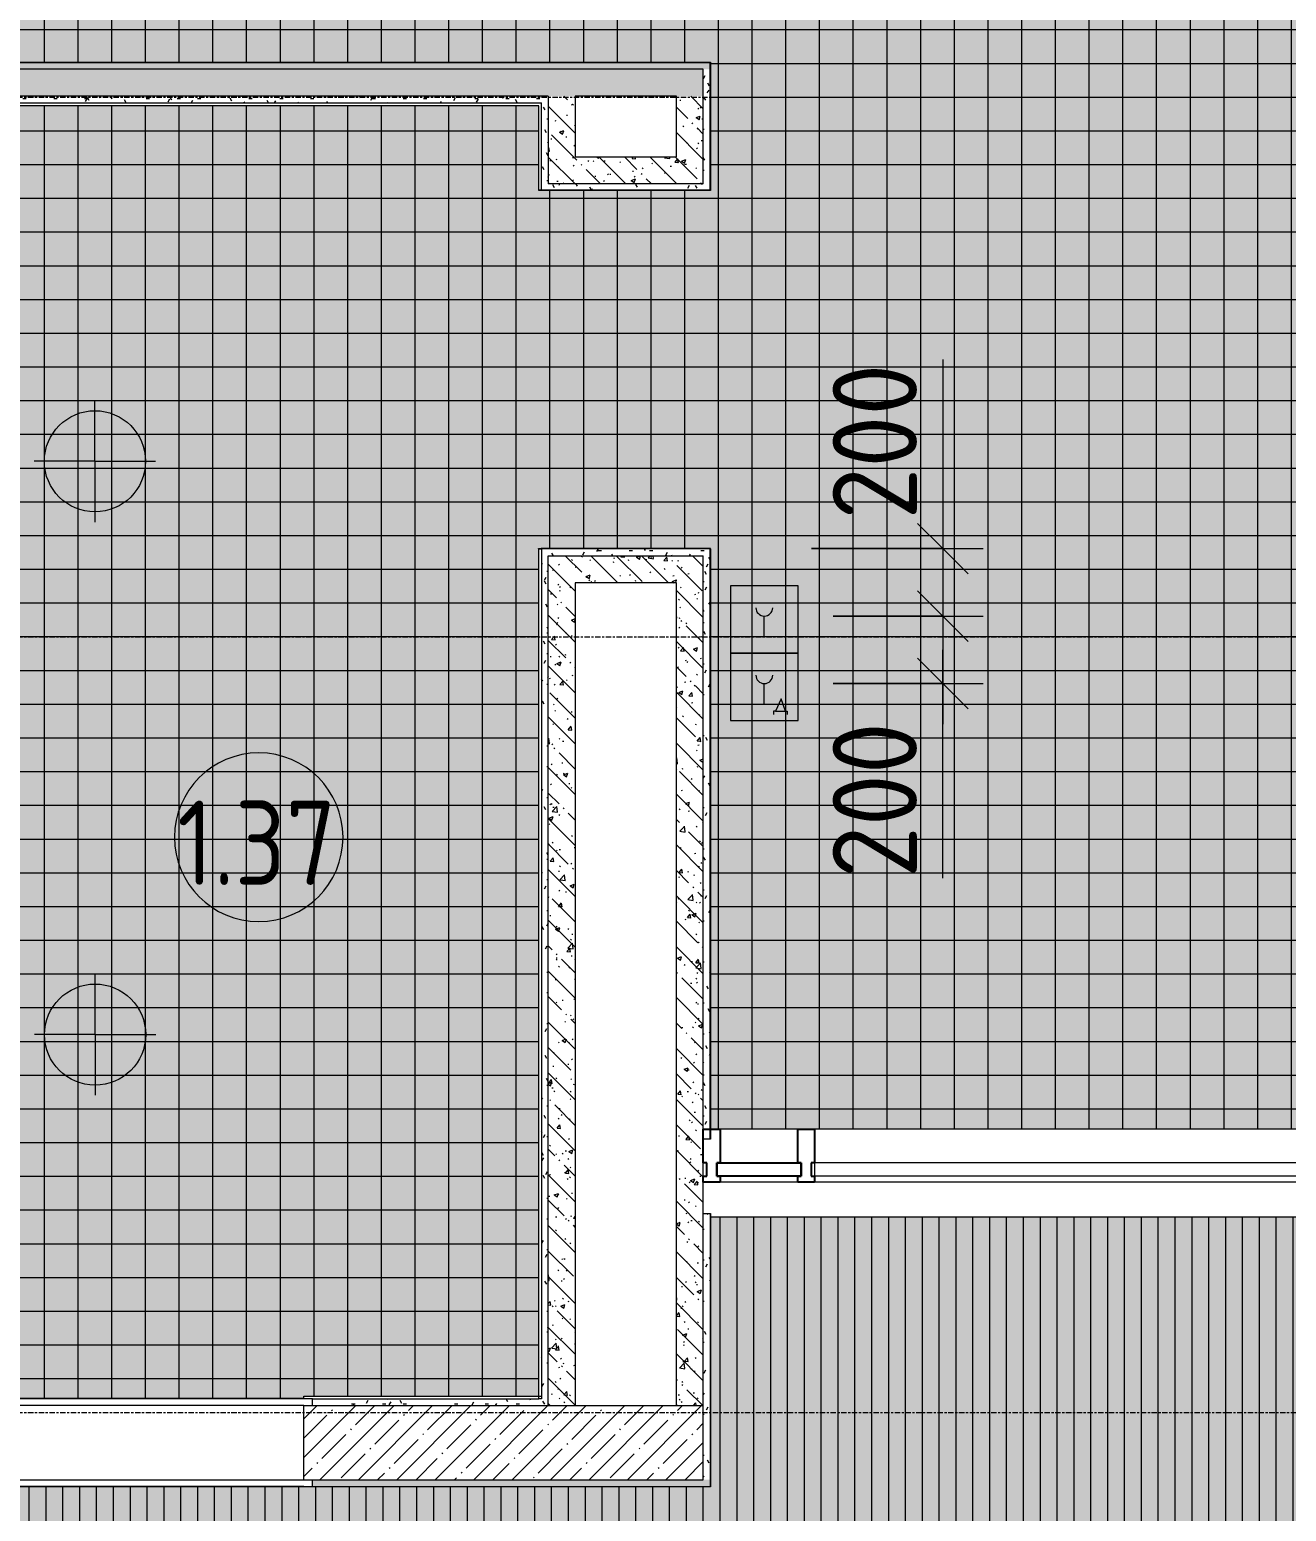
# Model space of a CAD drawing. Header units: millimetres. Extents: x 35928 to 232966, y -8553 to 29000.
# Drawn here: x 43911 to 47640, y 10806 to 15200 of the extents above; entities that cross this region are included whole.
import ezdxf

# ---------------------------------------------------------------- set-up
doc = ezdxf.new("R2010")
doc.units = ezdxf.units.MM
doc.linetypes.add('Осевая', pattern=[31.75, 6.35, -4.7625, 15.875, -4.7625])
for name, color, linetype, lineweight in [('A-ANNO-DIMS', 7, 'Continuous', 9), ('A-ANNO-DIMS-100', 7, 'Continuous', 9), ('A-ANNO-NOTE', 7, 'Continuous', 9), ('A-AREA-IDEN', 7, 'Continuous', 9), ('A-CLNG-PATT', 7, 'Continuous', 9), ('A-GLAZ-CURT', 7, 'Continuous', 9), ('A-GLAZ-CURT-1', 7, 'Continuous', 25), ('A-GLAZ-CWMG', 7, 'Continuous', 9), ('A-GLAZ-CWMG-1', 7, 'Continuous', 25), ('A-WALL', 7, 'Continuous', 9), ('I-WALL', 7, 'Continuous', 9), ('Q-SPCQ', 7, 'Continuous', 9), ('Оси', 7, 'Continuous', 9), ('Оси-2', 7, 'Осевая', 9)]:
    doc.layers.add(name, color=color, linetype=linetype, lineweight=lineweight)
for name, color, linetype, lineweight, true_color in [('A-CLNG-1', 7, 'Continuous', 9, 0xeaeaea), ('A-WALL-1', 7, 'Continuous', 9, 0x3c3c3c), ('A-WALL-FNSH-1', 7, 'Continuous', 9, 0x3c3c3c), ('I-WALL-1', 7, 'Continuous', 9, 0x535353), ('Q-SPCQ-4', 1, 'Continuous', 9, 0xff0000)]:
    doc.layers.add(name, color=color, linetype=linetype, lineweight=lineweight, true_color=true_color)
doc.layers.add('A-CLNG-PATT-1', color=7, linetype='Continuous', lineweight=9, transparency=1)
doc.styles.add('GOST Common', font='GOST_Common.ttf', dxfattribs={"width": 0.9, "height": 250})
doc.styles.add('ISOCPEUR', font='isocpeur.ttf', dxfattribs={"width": 0.9, "height": 250})
doc.dimstyles.new('ISO-2_5_0_9К_БОЛЬШОЙ_1', dxfattribs={"dimscale": 304.8, "dimtxt": 248.995294, "dimasz": 0.492126, "dimexe": 0.393701, "dimexo": 0.984252, "dimgap": 0, "dimtad": 1, "dimdec": 0, "dimrnd": 10, "dimzin": 0, "dimdsep": 46, "dimtxsty": 'ISOCPEUR', "dimblk1": 'OBLIQUE', "dimblk2": 'OBLIQUE', "dimsah": 1, "dimcen": 0.09, "dimdle": 0.393701, "dimazin": 0, "dimtfac": 1, "dimtdec": 4, "dimtix": 1, "dimtmove": 1, "dimatfit": 3, "dimfxl": 1, "dimtvp": 1, "dimtolj": 1, "dimtzin": 0, "dimarcsym": 2})
pattern_1 = [(135, (0, 0), (-75.43415, -75.43415), [106.68, -17.78, 3.556, -17.78]), (135, (0, 75.39), (-75.43415, -75.43415), []), (50, (0, 0), (127.52922, -11.15758), [13.335, -146.685]), (355, (0, 0), (-24.66966, 133.74002), [10.668, -117.348]), (100.451, (10.63, -0.93), (102.85973, 122.58178), [11.333, -124.663]), (46.184, (0, 35.56), (189.75516, -29.43036), [20.002, -220.027]), (96.636, (15.81, 33.1), (166.1822, 173.1996), [17, -186.995]), (351.184, (0, 35.56), (166.1839, 173.1976), [16.002, -176.022]), (21, (17.78, 26.67), (106.13027, -71.58603), [13.335, -146.685]), (326, (17.78, 26.67), (43.26188, 128.93175), [10.668, -117.348]), (71.451, (26.62, 20.7), (149.39198, 57.34505), [11.333, -124.663]), (37.5, (0, 0), (2.16223, 59.188357), [3.353, -112.573, 3.353, -115.773, -117.792]), (37.5, (0, 0), (2.16223, 59.188357), [-235.052, 3.353, -114.44]), (7.5, (0, 0), (46.77386, 70.12615), [3.353, -64.567, 3.353, -109.906, -44.894]), (7.5, (0, 0), (46.77386, 70.12615), [-181.178, 3.353, -41.542]), (327.5, (-39.65, 0), (94.91367, -4.010093), [3.353, -41.097, 3.353, -135.331, -184.023]), (327.5, (-39.65, 0), (94.91367, -4.010093), [-183.134, 3.353, -180.67]), (317.5, (-57.43, 0), (103.69057, 17.79882), [3.353, -54.432, 3.353, -88.748, -130.683]), (317.5, (-57.43, 0), (103.69057, 17.79882), [-149.885, 3.353, -127.33])]
pattern_2 = [(0, (0, 0), (121.92, 30.48), [10.058, -81.382, 10.058, -81.382, -487.68]), (0, (0, 0), (121.92, 30.48), [-182.88, 10.058, -172.822, 10.058, -81.382, -213.36]), (0, (0, 0), (121.92, 30.48), [-457.2, 10.058, -50.902, 10.058, -142.342]), (120, (45.72, 15.24), (-87.356454, 90.345817), [10.058, -81.382, 10.058, -81.382, -487.68]), (120, (45.72, 15.24), (-87.356454, 90.345817), [-182.88, 10.058, -172.822, 10.058, -81.382, -213.36]), (120, (45.72, 15.24), (-87.356454, 90.345817), [-457.2, 10.058, -50.902, 10.058, -142.342]), (240, (60.96, 76.2), (-34.563546, -120.825817), [10.058, -81.382, 10.058, -81.382, -487.68]), (240, (60.96, 76.2), (-34.563546, -120.825817), [-182.88, 10.058, -172.822, 10.058, -81.382, -213.36]), (240, (60.96, 76.2), (-34.563546, -120.825817), [-457.2, 10.058, -50.902, 10.058, -142.342])]

# ---------------------------------------------------------------- blocks, each defined once
blk = doc.blocks.new('Дистанционный пожарный извещатель - Монтируемые на перекрытии-30363526-Сводный план потолков 1 этажа в осях 12-23')
at = {"layer": 'Q-SPCQ'}
for p, q in [((0, 200), (-200, 200)), ((-200, 200), (-200, 0)), ((0, 0), (0, 200)), ((-100, 50), (-100, 110)), ((-49.9, 64.5), (-66.8, 28.2)), ((-36.8, 28.2), (-49.9, 64.5)), ((-200, 0), (0, 0)), ((-72.6, 28.2), (-72.6, 18.2)), ((-66.8, 28.2), (-72.6, 28.2)), ((-66.8, 28.2), (-36.8, 28.2)), ((-36.8, 28.2), (-31.8, 28.2)), ((-31.8, 28.2), (-31.8, 18.2))]:
    blk.add_line(p, q, dxfattribs=at)
blk.add_arc((-100, 135), 25, 180, 360, dxfattribs=at)
blk = doc.blocks.new('Извещатель пожарный ручной - Монтируемые на перекрытии-30363528-Сводный план потолков 1 этажа в осях 12-23')
at = {"layer": 'Q-SPCQ'}
for p, q in [((0, 200), (-200, 200)), ((-200, 200), (-200, 0)), ((0, 0), (0, 200)), ((-100, 50), (-100, 110)), ((-200, 0), (0, 0))]:
    blk.add_line(p, q, dxfattribs=at)
blk.add_arc((-100, 135), 25, 180, 360, dxfattribs=at)
blk = doc.blocks.new('Прямоугольный импост - Импост структурный с накладкой - 160мм Темный-32467808-Сводный план потолков 1 этажа в осях 12-23')
at = {"layer": 'A-GLAZ-CWMG-1'}
for p, q in [((0, 140), (-50, 140)), ((-50, 140), (-50, 40)), ((0, 40), (0, 140)), ((-50, 40), (-40, 40)), ((-40, 0), (-50, 0)), ((-50, 0), (-50, -17)), ((-40, 40), (-40, 0)), ((-10, 0), (-10, 40)), ((-10, 40), (0, 40)), ((0, 0), (-10, 0)), ((0, -17), (0, 0)), ((-50, -17), (0, -17))]:
    blk.add_line(p, q, dxfattribs=at)
blk = doc.blocks.new('Системная панель - Стекло - 40мм-32785804-Сводный план потолков 1 этажа в осях 12-23')
at = {"layer": 'A-GLAZ-CURT'}
h = blk.add_hatch(dxfattribs=at)
h.set_pattern_fill('FP_76', color=256, style=0, pattern_type=2)
h.set_pattern_definition([(225, (46175, 11700), (282.8427, -282.8427), [200, -600]), (225, (46375, 11800), (282.8427, -282.8427), [600, -200]), (225, (45975, 11900), (282.8427, -282.8427), [200, -600])])
h.paths.add_polyline_path([(-125, 0), (-125, -40), (125, -40), (125, 0)])
at = {"layer": 'A-GLAZ-CURT-1'}
for p, q in [((-125, -40), (-125, 0)), ((-125, 0), (125, 0)), ((125, 0), (125, -40)), ((125, -40), (-125, -40))]:
    blk.add_line(p, q, dxfattribs=at)
blk = doc.blocks.new('Прямоугольный импост - Импост структурный с накладкой - 160мм Темный-32786260-Сводный план потолков 1 этажа в осях 12-23')
at = {"layer": 'A-GLAZ-CWMG'}
for p, q in [((47689, 11940), (46240, 11940)), ((46240, 11840), (46240, 11800)), ((47689, 11840), (46240, 11840)), ((47689, 11800), (47689, 11840)), ((47689, 11800), (46240, 11800)), ((47689, 11783), (46240, 11783))]:
    blk.add_line(p, q, dxfattribs=at)
blk = doc.blocks.new('Прямоугольный импост - Импост структурный с накладкой - 160мм Темный-32785803-Сводный план потолков 1 этажа в осях 12-23')
at = {"layer": 'A-GLAZ-CWMG'}
for p, q in [((46190, 11940), (45960, 11940)), ((46190, 11783), (45960, 11783))]:
    blk.add_line(p, q, dxfattribs=at)
blk = doc.blocks.new('Прямоугольный импост - Импост структурный с накладкой - 160мм Темный-30755836-Сводный план потолков 1 этажа в осях 12-23')
at = {"layer": 'A-GLAZ-CWMG-1'}
for p, q in [((25, 140), (-25, 140)), ((-25, 140), (-25, 40)), ((25, 40), (25, 140)), ((-25, 40), (-15, 40)), ((-15, 0), (-25, 0)), ((-25, 0), (-25, -17)), ((-15, 40), (-15, 0)), ((15, 0), (15, 40)), ((15, 40), (25, 40)), ((25, 0), (15, 0)), ((25, -17), (25, 0)), ((-25, -17), (25, -17))]:
    blk.add_line(p, q, dxfattribs=at)
blk = doc.blocks.new('Марка_Помещения - Номер-25198446-Сводный план потолков 1 этажа в осях 12-23')
at = {"layer": 'A-AREA-IDEN'}
for start, end in [(360, 180), (180, 360)]:
    blk.add_arc((0, 0), 2.5, start, end, dxfattribs=at)
blk = doc.blocks.new('DIMBLOCK60-Сводный план потолков 1 этажа в осях 12-23')
at = {"layer": 'A-ANNO-DIMS-100'}
for p, q in [((46620.4, 14221.6), (46620.4, 13647.5)), ((46620.4, 13781), (46620.4, 13461)), ((46231, 13661), (46740.4, 13661)), ((46620.4, 13661), (46231, 13661)), ((46620.4, 13647.5), (46620.4, 13561)), ((46295, 13461), (46740.4, 13461)), ((46620.4, 13461), (46295, 13461))]:
    blk.add_line(p, q, dxfattribs=at)
at = {"layer": 'A-ANNO-DIMS-100', "lineweight": 20}
for p, q in [((46620.4, 13661), (46545.4, 13736)), ((46620.4, 13661), (46695.4, 13586)), ((46620.4, 13461), (46545.4, 13536)), ((46620.4, 13461), (46695.4, 13386))]:
    blk.add_line(p, q, dxfattribs=at)
at = {"layer": 'A-ANNO-DIMS-100', "color": 0, "insert": (46293.7, 13747.5), "char_height": 250, "width": 568.858, "attachment_point": 1, "rotation": 90, "line_spacing_factor": 1.149209, "style": 'ISOCPEUR'}
blk.add_mtext('200', dxfattribs=at)
blk = doc.blocks.new('_Oblique')
at = {"color": 0, "linetype": 'ByBlock', "lineweight": -2}
blk.add_line((-0.5, -0.5), (0.5, 0.5), dxfattribs=at)
blk = doc.blocks.new('DIMBLOCK61-Сводный план потолков 1 этажа в осях 12-23')
at = {"layer": 'A-ANNO-DIMS-100', "lineweight": 20}
for p, q in [((46620.4, 13461), (46545.4, 13536)), ((46620.4, 13461), (46695.4, 13386)), ((46620.4, 13261), (46545.4, 13336)), ((46620.4, 13261), (46695.4, 13186))]:
    blk.add_line(p, q, dxfattribs=at)
at = {"layer": 'A-ANNO-DIMS-100'}
for p, q in [((46295, 13461), (46740.4, 13461)), ((46620.4, 13461), (46295, 13461)), ((46620.4, 13461), (46620.4, 13141)), ((46620.4, 13258.5), (46620.4, 13361)), ((46295, 13261), (46740.4, 13261)), ((46620.4, 13261), (46295, 13261)), ((46620.4, 12684.4), (46620.4, 13258.5))]:
    blk.add_line(p, q, dxfattribs=at)
at = {"layer": 'A-ANNO-DIMS-100', "color": 0, "insert": (46293.7, 12684.4), "char_height": 250, "width": 568.858, "attachment_point": 1, "rotation": 90, "line_spacing_factor": 1.149209, "style": 'ISOCPEUR'}
blk.add_mtext('200', dxfattribs=at)

msp = doc.modelspace()

# ---------------------------------------------------------------- hatches: boundary and pattern name
at = {"layer": 'A-CLNG-PATT'}
h = msp.add_hatch(dxfattribs=at)
h.set_pattern_fill('FP_69', color=256, style=0, pattern_type=2)
h.set_pattern_definition([(90, (50155, 19000), (100, -6e-15), []), (0, (50155, 19000), (0, -100), [])])
h.paths.add_polyline_path([(43625, 11141), (44725, 11141), (44725, 11148), (45422, 11148), (45422, 13660), (45931, 13661), (45931, 11940), (48139, 11940), (48139, 12321), (48781, 12321), (48781, 11940), (51709, 11940), (51709, 12321), (54152, 12321), (54152, 12329), (54768, 12329), (54768, 12321), (56547.3, 12321), (56547.3, 14550.8), (56532.1, 14510.8), (56504.7, 14471.2), (56468.6, 14439.2), (56425.9, 14416.8), (56379.1, 14405.3), (56330.9, 14405.3), (56284.1, 14416.8), (56241.4, 14439.2), (56205.3, 14471.2), (56177.9, 14510.8), (56160.8, 14555.9), (56155, 14603.8), (56160.8, 14651.7), (56177.9, 14696.7), (56205.3, 14736.4), (56241.4, 14768.4), (56284.1, 14790.8), (56330.9, 14802.3), (56379.1, 14802.3), (56425.9, 14790.8), (56468.6, 14768.4), (56504.7, 14736.4), (56532.1, 14696.7), (56547.3, 14656.7), (56547.3, 15831.8), (57322, 15831.8), (57322, 18828), (57902, 18828), (57902, 19320), (57909, 19320), (57909, 20420), (57902, 20420), (57902, 20492), (51372, 20492.1), (51372, 23970), (51379, 23970), (51379, 24970), (51372, 24970), (51372, 25550), (51379, 25550), (51379, 26478), (50839, 26478), (50839, 26859), (48781, 26859), (48781, 26479), (47639, 26479), (47639, 26879), (42781, 26879), (42781, 26479), (42616, 26479), (42616, 26464), (42566, 26464), (42566, 26479), (42401, 26479), (42401, 23321), (42781, 23321), (42781, 16679), (42401, 16679), (42401, 15103.5), (45931, 15103.5), (45931, 14722.6), (45422, 14723.6), (45422, 14974.5), (42788, 14974.5), (42788.4, 11148), (43625, 11148)])
h.paths.add_polyline_path([(52462.1, 13964), (52462.1, 14049), (52547.1, 14049), (52547.1, 13964)])
h.paths.add_polyline_path([(52547.1, 14119), (52462.1, 14119), (52462.1, 14204), (52547.1, 14204)])
h.paths.add_polyline_path([(52462.1, 14274), (52462.1, 14359), (52547.1, 14359), (52547.1, 14274)])
h.paths.add_polyline_path([(52547.1, 14429), (52462.1, 14429), (52462.1, 14514), (52547.1, 14514)])
h.paths.add_polyline_path([(52462.1, 14584), (52462.1, 14669), (52547.1, 14669), (52547.1, 14584)])
h.paths.add_polyline_path([(52462.1, 14739), (52462.1, 14824), (52547.1, 14824), (52547.1, 14739)])
h.paths.add_polyline_path([(52547.1, 14894), (52462.1, 14894), (52462.1, 14979), (52547.1, 14979)])
h.paths.add_polyline_path([(52462.1, 15049), (52462.1, 15134), (52547.1, 15134), (52547.1, 15049)])
h.paths.add_polyline_path([(52547.1, 15204), (52462.1, 15204), (52462.1, 15289), (52547.1, 15289)])
h.paths.add_polyline_path([(52547.1, 15359), (52462.1, 15359), (52462.1, 15444), (52547.1, 15444), (52547.1, 15403.7)])
h.paths.add_polyline_path([(52462.1, 15514), (52462.1, 15599), (52547.1, 15599), (52547.1, 15514)])
h.paths.add_polyline_path([(52547.1, 15669), (52462.1, 15669), (52462.1, 15754), (52547.1, 15754)])
h.paths.add_polyline_path([(52547.1, 15824), (52462.1, 15824), (52462.1, 15909), (52547.1, 15909)])
h.paths.add_polyline_path([(52547.1, 15979), (52462.1, 15979), (52462.1, 16064), (52547.1, 16064)])
h.paths.add_polyline_path([(52547.1, 16134), (52462.1, 16134), (52462.1, 16219), (52547.1, 16219)])
h.paths.add_polyline_path([(52547.1, 16289), (52462.1, 16289), (52462.1, 16374), (52547.1, 16374)])
h.paths.add_polyline_path([(52547.1, 16444), (52462.1, 16444), (52462.1, 16529), (52547.1, 16529)])
h.paths.add_polyline_path([(48454, 16565.5), (48424.9, 16565.6), (48348.4, 16578.3), (48278.1, 16602.3), (48212.4, 16637.6), (48150.7, 16686), (48101.2, 16739.8), (48060.6, 16801.7), (48029.4, 16874), (48011.2, 16947.6), (48005, 17020), (48012.5, 17100.1), (48030.7, 17170), (48060.4, 17237.3), (48104.2, 17302.9), (48151.5, 17354.5), (48210.7, 17400.6), (48276.7, 17436.4), (48354.5, 17462.1), (48424.2, 17473.4), (48501.8, 17472.7), (48577.5, 17459), (48643.1, 17436.4), (48711.6, 17398.7), (48770.9, 17351.6), (48818.3, 17300.5), (48859.5, 17237.7), (48889.9, 17169.1), (48908.5, 17096.4), (48915, 17021.6), (48908.3, 16943.7), (48888.6, 16868.6), (48857.3, 16799.3), (48817.3, 16738.7), (48768.4, 16685.3), (48710.6, 16639.8), (48644.8, 16603.6), (48573.9, 16578.8), (48499.9, 16566), (48451.8, 16565.6)])
h.paths.add_polyline_path([(48460, 16565), (48459.5, 16565.5), (48468.1, 16565.6)])
h.paths.add_polyline_path([(48326.3, 16585.7), (48319.8, 16587.2), (48322.5, 16586.9)])
h.paths.add_polyline_path([(52547.1, 16599), (52462.1, 16599), (52462.1, 16684), (52547.1, 16684)])
h.paths.add_polyline_path([(48259.1, 16612.4), (48254.1, 16614.4), (48247, 16618.8)])
h.paths.add_polyline_path([(48479, 16640.5), (48546.4, 16650), (48611, 16671.3), (48670.8, 16703.8), (48723.8, 16746.5), (48768.4, 16798), (48803, 16856.5), (48826.7, 16920.3), (48838.6, 16987.3), (48837.9, 17057.9), (48826, 17122.3), (48801.9, 17185.9), (48766.8, 17244.2), (48721.9, 17295.4), (48668.6, 17337.6), (48608.6, 17369.8), (48543.8, 17390.6), (48476.4, 17399.6), (48408.4, 17396.5), (48342.1, 17381.2), (48275.7, 17351.9), (48222.8, 17316.9), (48173.6, 17269.8), (48131, 17209.2), (48104.2, 17153.4), (48086.1, 17087.8), (48079.7, 17020), (48006.6, 17020), (48006.6, 17016.8), (48080, 17017.3), (48088, 16944.4), (48105.1, 16884.1), (48135.1, 16823), (48177.9, 16765.8), (48224.9, 16721.5), (48281.9, 16684.3), (48344.6, 16657.9), (48411.1, 16643.2), (48444.1, 16641.9)])
h.paths.add_polyline_path([(54738, 16742), (54182, 16742), (54182, 17298), (54738, 17298), (54738, 16750)])
h.paths.add_polyline_path([(52547.1, 16754), (52462.1, 16754), (52462.1, 16839), (52547.1, 16839)])
h.paths.add_polyline_path([(48224.9, 16770), (48210, 16770), (48210, 17270), (48710, 17270), (48710, 16770), (48494.1, 16770)])
h.paths.add_polyline_path([(52462.1, 16909), (52462.1, 16994), (52547.1, 16994), (52547.1, 16909)])
h.paths.add_polyline_path([(52547.1, 17064), (52462.1, 17064), (52462.1, 17149), (52547.1, 17149)])
h.paths.add_polyline_path([(52462.1, 17219), (52462.1, 17304), (52547.1, 17304), (52547.1, 17219)])
h.paths.add_polyline_path([(52462.1, 17374), (52462.1, 17459), (52547.1, 17459), (52547.1, 17374)])
h.paths.add_polyline_path([(52462.1, 17529), (52462.1, 17614), (52547.1, 17614), (52547.1, 17529)])
h.paths.add_polyline_path([(52547.1, 17684), (52462.1, 17684), (52462.1, 17769), (52547.1, 17769)])
h.paths.add_polyline_path([(52462.1, 17839), (52462.1, 17924), (52547.1, 17924), (52547.1, 17839)])
h.paths.add_polyline_path([(57066.9, 17901.5), (57020.1, 17913), (56977.4, 17935.4), (56941.3, 17967.4), (56913.9, 18007.1), (56896.8, 18052.1), (56891, 18100), (56896.8, 18147.9), (56913.9, 18192.9), (56941.3, 18232.6), (56977.4, 18264.6), (57020.1, 18287), (57066.9, 18298.5), (57115.1, 18298.5), (57161.9, 18287), (57204.6, 18264.6), (57240.7, 18232.6), (57268.1, 18192.9), (57285.2, 18147.9), (57291, 18100), (57285.2, 18052.1), (57268.1, 18007.1), (57240.7, 17967.4), (57204.6, 17935.4), (57161.9, 17913), (57115.1, 17901.5), (57082.4, 17901.5)])
h.paths.add_polyline_path([(52547.1, 17994), (52462.1, 17994), (52462.1, 18079), (52547.1, 18079)])
h.paths.add_polyline_path([(52547.1, 18149), (52462.1, 18149), (52462.1, 18234), (52547.1, 18234)])
h.paths.add_polyline_path([(52462.1, 18304), (52462.1, 18389), (52547.1, 18389), (52547.1, 18304)])
h.paths.add_polyline_path([(52462.1, 18459), (52462.1, 18544), (52547.1, 18544), (52547.1, 18459)])
h.paths.add_polyline_path([(52462.1, 18614), (52462.1, 18699), (52547.1, 18699), (52547.1, 18614)])
h.paths.add_polyline_path([(48427.7, 22545.1), (48348.1, 22558.4), (48279.4, 22581.6), (48209.8, 22619.5), (48153.5, 22663.1), (48102.7, 22717.5), (48059.7, 22783.7), (48030.4, 22849.9), (48011.7, 22923.2), (48005.4, 23005.3), (48012.5, 23080.1), (48030.7, 23150), (48060.4, 23217.3), (48100.8, 23279.2), (48151, 23334), (48210, 23380.2), (48278.8, 23417.1), (48348.6, 23441), (48422.9, 23453.3), (48495.3, 23453.6), (48572.5, 23440.6), (48641.1, 23417.3), (48710.1, 23379.7), (48769.4, 23333), (48816.9, 23282.2), (48858.4, 23219.8), (48889.1, 23151.4), (48908.1, 23078.9), (48914.6, 22999.8), (48909.5, 22929.6), (48889.3, 22850.9), (48861.7, 22786.5), (48822.3, 22724.3), (48770, 22666.6), (48713.6, 22621.5), (48648.2, 22584.9), (48576.2, 22559.2), (48502.1, 22546.1), (48427.8, 22545.1)])
h.paths.add_polyline_path([(48427.8, 22546.1), (48422.4, 22547.1), (48427.7, 22546.2)])
h.paths.add_polyline_path([(48007, 22991.4), (48046.1, 22992.8), (48045.4, 23000), (48006.5, 22999.8), (48007, 22991.6)])
h.paths.add_polyline_path([(51086.9, 23477.5), (51040.1, 23489), (50997.4, 23511.4), (50961.3, 23543.4), (50933.9, 23583.1), (50916.8, 23628.1), (50911, 23676), (50916.8, 23723.9), (50933.9, 23768.9), (50961.3, 23808.6), (50997.4, 23840.6), (51040.1, 23863), (51086.9, 23874.5), (51135.1, 23874.5), (51181.9, 23863), (51224.6, 23840.6), (51260.7, 23808.6), (51288.1, 23768.9), (51305.2, 23723.9), (51311, 23676), (51305.2, 23628.1), (51288.1, 23583.1), (51260.7, 23543.4), (51224.6, 23511.4), (51181.9, 23489), (51135.1, 23477.5)])
h = msp.add_hatch(dxfattribs=at)
h.set_pattern_fill('FP_68', color=256, style=0, pattern_type=2)
h.set_pattern_definition([(90, (54560, 11273.553), (50, -3e-15), [])])
h.paths.add_polyline_path([(75365.9, 7921), (75459, 7921), (75459, 10879), (61939, 10879), (61939, 11349), (61381, 11349), (61381, 10879), (51689, 10879), (51689, 11679), (45931, 11679), (45931, 10879), (42401, 10879), (42401, 10209), (38761, 10209), (38761, 7921), (68010, 7921), (68010, 7941), (68110, 7941), (68110, 7921), (68760, 7921), (68760, 7941), (68860, 7941), (68860, 7921), (74639.6, 7921)])
h.paths.add_polyline_path([(57610, 9400), (57615.8, 9447.9), (57632.9, 9492.9), (57660.3, 9532.6), (57696.4, 9564.6), (57739.1, 9587), (57785.9, 9598.5), (57834.1, 9598.5), (57880.9, 9587), (57923.6, 9564.6), (57959.7, 9532.6), (57987.1, 9492.9), (58004.2, 9447.9), (58010, 9400), (58004.2, 9352.1), (57987.1, 9307.1), (57959.7, 9267.4), (57923.6, 9235.4), (57880.9, 9213), (57834.1, 9201.5), (57785.9, 9201.5), (57739.1, 9213), (57696.4, 9235.4), (57660.3, 9267.4), (57632.9, 9307.1), (57615.8, 9352.1), (57613.6, 9370.1)])
h.paths.add_polyline_path([(57434.1, 9201.5), (57385.9, 9201.5), (57339.1, 9213), (57296.4, 9235.4), (57260.3, 9267.4), (57232.9, 9307.1), (57215.8, 9352.1), (57210, 9400), (57215.8, 9447.9), (57232.9, 9492.9), (57260.3, 9532.6), (57296.4, 9564.6), (57339.1, 9587), (57385.9, 9598.5), (57434.1, 9598.5), (57480.9, 9587), (57523.6, 9564.6), (57559.7, 9532.6), (57587.1, 9492.9), (57604.2, 9447.9), (57610, 9400), (57604.2, 9352.1), (57587.1, 9307.1), (57559.7, 9267.4), (57523.6, 9235.4), (57480.9, 9213)])
at = {"layer": 'A-CLNG-PATT-1'}
h = msp.add_hatch(color=256, dxfattribs=at)
h.paths.add_polyline_path([(43625, 11141), (44725, 11141), (44725, 11148), (45422, 11148), (45422, 13660), (45931, 13661), (45931, 11940), (48139, 11940), (48139, 12321), (48781, 12321), (48781, 11940), (51709, 11940), (51709, 12321), (56547.3, 12321), (56547.3, 14550.8), (56532.1, 14510.8), (56504.7, 14471.2), (56468.6, 14439.2), (56425.9, 14416.8), (56379.1, 14405.3), (56330.9, 14405.3), (56284.1, 14416.8), (56241.4, 14439.2), (56205.3, 14471.2), (56177.9, 14510.8), (56160.8, 14555.9), (56155, 14603.8), (56160.8, 14651.7), (56177.9, 14696.7), (56205.3, 14736.4), (56241.4, 14768.4), (56284.1, 14790.8), (56330.9, 14802.3), (56379.1, 14802.3), (56425.9, 14790.8), (56468.6, 14768.4), (56504.7, 14736.4), (56532.1, 14696.7), (56547.3, 14656.7), (56547.3, 15831.8), (57322, 15831.8), (57322, 18828), (57902, 18828), (57902, 20492), (51372, 20492.1), (51372, 23970), (51379, 23970), (51379, 24970), (51372, 24970), (51372, 25550), (51379, 25550), (51379, 26478), (50840, 26479), (50840, 26859), (48781, 26859), (48781, 26479), (47639, 26479), (47639, 26879), (42781, 26879), (42781, 26479), (42616, 26479), (42616, 26464), (42566, 26464), (42566, 26479), (42401, 26479), (42401, 23321), (42781, 23321), (42781, 16679), (42401, 16679), (42401, 15103.5), (45931, 15103.5), (45931, 14722.6), (45422, 14723.6), (45422, 14974.5), (42788, 14974.5), (42788.4, 11148), (43625, 11148)])
h.paths.add_polyline_path([(54768, 12321), (54152, 12321), (54152, 12329), (54768, 12329)])
h.paths.add_polyline_path([(52547.1, 13964), (52462.1, 13964), (52462.1, 14049), (52547.1, 14049)])
h.paths.add_polyline_path([(52547.1, 14119), (52462.1, 14119), (52462.1, 14204), (52547.1, 14204)])
h.paths.add_polyline_path([(52547.1, 14274), (52462.1, 14274), (52462.1, 14359), (52547.1, 14359)])
h.paths.add_polyline_path([(52462.1, 14429), (52462.1, 14514), (52547.1, 14514), (52547.1, 14429)])
h.paths.add_polyline_path([(52462.1, 14584), (52462.1, 14669), (52547.1, 14669), (52547.1, 14584)])
h.paths.add_polyline_path([(52462.1, 14739), (52462.1, 14824), (52547.1, 14824), (52547.1, 14739)])
h.paths.add_polyline_path([(52547.1, 14894), (52462.1, 14894), (52462.1, 14979), (52547.1, 14979)])
h.paths.add_polyline_path([(52547.1, 15049), (52462.1, 15049), (52462.1, 15134), (52547.1, 15134)])
h.paths.add_polyline_path([(52462.1, 15204), (52462.1, 15289), (52547.1, 15289), (52547.1, 15204)])
h.paths.add_polyline_path([(52547.1, 15359), (52462.1, 15359), (52462.1, 15444), (52547.1, 15444), (52547.1, 15403.7)])
h.paths.add_polyline_path([(52547.1, 15514), (52462.1, 15514), (52462.1, 15599), (52547.1, 15599), (52547.1, 15570.6)])
h.paths.add_polyline_path([(52547.1, 15669), (52462.1, 15669), (52462.1, 15754), (52547.1, 15754)])
h.paths.add_polyline_path([(52462.1, 15824), (52462.1, 15909), (52547.1, 15909), (52547.1, 15824)])
h.paths.add_polyline_path([(52547.1, 15979), (52462.1, 15979), (52462.1, 16064), (52547.1, 16064)])
h.paths.add_polyline_path([(52547.1, 16134), (52462.1, 16134), (52462.1, 16219), (52547.1, 16219)])
h.paths.add_polyline_path([(52462.1, 16289), (52462.1, 16374), (52547.1, 16374), (52547.1, 16289)])
h.paths.add_polyline_path([(52462.1, 16444), (52462.1, 16529), (52547.1, 16529), (52547.1, 16444)])
h.paths.add_polyline_path([(48454, 16565.5), (48424.9, 16565.6), (48348.4, 16578.3), (48278.1, 16602.3), (48212.4, 16637.6), (48150.7, 16686), (48101.2, 16739.8), (48060.6, 16801.7), (48029.4, 16874), (48011.2, 16947.6), (48005, 17020), (48012.5, 17100.1), (48030.7, 17170), (48060.4, 17237.3), (48104.2, 17302.9), (48151.5, 17354.5), (48210.7, 17400.6), (48276.7, 17436.4), (48354.5, 17462.1), (48424.2, 17473.4), (48501.8, 17472.7), (48577.5, 17459), (48643.1, 17436.4), (48711.6, 17398.7), (48770.9, 17351.6), (48818.3, 17300.5), (48859.5, 17237.7), (48889.9, 17169.1), (48908.5, 17096.4), (48915, 17021.6), (48908.3, 16943.7), (48888.6, 16868.6), (48857.3, 16799.3), (48817.3, 16738.7), (48768.4, 16685.3), (48710.6, 16639.8), (48644.8, 16603.6), (48573.9, 16578.8), (48499.9, 16566), (48451.8, 16565.6)])
h.paths.add_polyline_path([(48460, 16565), (48459.5, 16565.5), (48468.1, 16565.6)])
h.paths.add_polyline_path([(48326.3, 16585.7), (48319.8, 16587.2), (48322.5, 16586.9)])
h.paths.add_polyline_path([(52462.1, 16599), (52462.1, 16684), (52547.1, 16684), (52547.1, 16599)])
h.paths.add_polyline_path([(48259.1, 16612.4), (48254.1, 16614.4), (48247, 16618.8)])
h.paths.add_polyline_path([(48479, 16640.5), (48546.4, 16650), (48611, 16671.3), (48670.8, 16703.8), (48723.8, 16746.5), (48768.4, 16798), (48803, 16856.5), (48826.7, 16920.3), (48838.6, 16987.3), (48837.9, 17057.9), (48826, 17122.3), (48801.9, 17185.9), (48766.8, 17244.2), (48721.9, 17295.4), (48668.6, 17337.6), (48608.6, 17369.8), (48543.8, 17390.6), (48476.4, 17399.6), (48408.4, 17396.5), (48342.1, 17381.2), (48275.7, 17351.9), (48222.8, 17316.9), (48173.6, 17269.8), (48131, 17209.2), (48104.2, 17153.4), (48086.1, 17087.8), (48079.7, 17020), (48006.6, 17020), (48006.6, 17016.8), (48080, 17017.3), (48088, 16944.4), (48105.1, 16884.1), (48135.1, 16823), (48177.9, 16765.8), (48224.9, 16721.5), (48281.9, 16684.3), (48344.6, 16657.9), (48411.1, 16643.2), (48444.1, 16641.9)])
h.paths.add_polyline_path([(54190, 16742), (54182, 16742), (54182, 17298), (54738, 17298), (54738, 16742), (54304.3, 16742)])
h.paths.add_polyline_path([(52547.1, 16754), (52462.1, 16754), (52462.1, 16839), (52547.1, 16839)])
h.paths.add_polyline_path([(48224.9, 16770), (48210, 16770), (48210, 17270), (48710, 17270), (48710, 16770), (48494.1, 16770)])
h.paths.add_polyline_path([(52547.1, 16909), (52462.1, 16909), (52462.1, 16994), (52547.1, 16994)])
h.paths.add_polyline_path([(52462.1, 17064), (52462.1, 17149), (52547.1, 17149), (52547.1, 17064)])
h.paths.add_polyline_path([(52547.1, 17219), (52462.1, 17219), (52462.1, 17304), (52547.1, 17304)])
h.paths.add_polyline_path([(52462.1, 17374), (52462.1, 17459), (52547.1, 17459), (52547.1, 17374)])
h.paths.add_polyline_path([(52462.1, 17529), (52462.1, 17614), (52547.1, 17614), (52547.1, 17529)])
h.paths.add_polyline_path([(52462.1, 17684), (52462.1, 17769), (52547.1, 17769), (52547.1, 17684)])
h.paths.add_polyline_path([(52462.1, 17839), (52462.1, 17924), (52547.1, 17924), (52547.1, 17839)])
h.paths.add_polyline_path([(57082.4, 17901.5), (57066.9, 17901.5), (57020.1, 17913), (56977.4, 17935.4), (56941.3, 17967.4), (56913.9, 18007.1), (56896.8, 18052.1), (56891, 18100), (56896.8, 18147.9), (56913.9, 18192.9), (56941.3, 18232.6), (56977.4, 18264.6), (57020.1, 18287), (57066.9, 18298.5), (57115.1, 18298.5), (57161.9, 18287), (57204.6, 18264.6), (57240.7, 18232.6), (57268.1, 18192.9), (57285.2, 18147.9), (57291, 18100), (57285.2, 18052.1), (57268.1, 18007.1), (57240.7, 17967.4), (57204.6, 17935.4), (57161.9, 17913), (57115.1, 17901.5)])
h.paths.add_polyline_path([(52462.1, 17994), (52462.1, 18079), (52547.1, 18079), (52547.1, 17994)])
h.paths.add_polyline_path([(52547.1, 18149), (52462.1, 18149), (52462.1, 18234), (52547.1, 18234)])
h.paths.add_polyline_path([(52547.1, 18304), (52462.1, 18304), (52462.1, 18389), (52547.1, 18389), (52547.1, 18356.5)])
h.paths.add_polyline_path([(52462.1, 18459), (52462.1, 18544), (52547.1, 18544), (52547.1, 18459)])
h.paths.add_polyline_path([(52462.1, 18614), (52462.1, 18699), (52547.1, 18699), (52547.1, 18614)])
h.paths.add_polyline_path([(48427.7, 22545.1), (48348.1, 22558.4), (48279.4, 22581.6), (48209.8, 22619.5), (48153.5, 22663.1), (48102.7, 22717.5), (48059.7, 22783.7), (48030.4, 22849.9), (48011.7, 22923.2), (48005.4, 23005.3), (48012.5, 23080.1), (48030.7, 23150), (48060.4, 23217.3), (48100.8, 23279.2), (48151, 23334), (48210, 23380.2), (48278.8, 23417.1), (48348.6, 23441), (48422.9, 23453.3), (48495.3, 23453.6), (48572.5, 23440.6), (48641.1, 23417.3), (48710.1, 23379.7), (48769.4, 23333), (48816.9, 23282.2), (48858.4, 23219.8), (48889.1, 23151.4), (48908.1, 23078.9), (48914.6, 22999.8), (48909.5, 22929.6), (48889.3, 22850.9), (48861.7, 22786.5), (48822.3, 22724.3), (48770, 22666.6), (48713.6, 22621.5), (48648.2, 22584.9), (48576.2, 22559.2), (48502.1, 22546.1), (48427.8, 22545.1)])
h.paths.add_polyline_path([(48427.8, 22546.1), (48422.4, 22547.1), (48427.7, 22546.2)])
h.paths.add_polyline_path([(48007, 22991.4), (48046.1, 22992.8), (48045.4, 23000), (48006.5, 22999.8), (48007, 22991.6)])
h.paths.add_polyline_path([(51135.1, 23477.5), (51086.9, 23477.5), (51040.1, 23489), (50997.4, 23511.4), (50961.3, 23543.4), (50933.9, 23583.1), (50916.8, 23628.1), (50911, 23676), (50916.8, 23723.9), (50933.9, 23768.9), (50961.3, 23808.6), (50997.4, 23840.6), (51040.1, 23863), (51086.9, 23874.5), (51135.1, 23874.5), (51181.9, 23863), (51224.6, 23840.6), (51260.7, 23808.6), (51288.1, 23768.9), (51305.2, 23723.9), (51311, 23676), (51305.2, 23628.1), (51288.1, 23583.1), (51260.7, 23543.4), (51224.6, 23511.4), (51181.9, 23489)])
h = msp.add_hatch(color=256, dxfattribs=at)
h.paths.add_polyline_path([(75365.9, 7921), (75459, 7921), (75459, 10879), (61939, 10879), (61939, 11349), (61381, 11349), (61381, 10879), (51689, 10879), (51689, 11679), (45931, 11679), (45931, 10879), (42401, 10879), (42401, 10209), (38761, 10209), (38761, 7921), (68010, 7921), (68010, 7941), (68110, 7941), (68110, 7921), (68760, 7921), (68760, 7941), (68860, 7941), (68860, 7921), (74639.6, 7921)])
h.paths.add_polyline_path([(57610, 9400), (57615.8, 9447.9), (57632.9, 9492.9), (57660.3, 9532.6), (57696.4, 9564.6), (57739.1, 9587), (57785.9, 9598.5), (57834.1, 9598.5), (57880.9, 9587), (57923.6, 9564.6), (57959.7, 9532.6), (57987.1, 9492.9), (58004.2, 9447.9), (58010, 9400), (58004.2, 9352.1), (57987.1, 9307.1), (57959.7, 9267.4), (57923.6, 9235.4), (57880.9, 9213), (57834.1, 9201.5), (57785.9, 9201.5), (57739.1, 9213), (57696.4, 9235.4), (57660.3, 9267.4), (57632.9, 9307.1), (57615.8, 9352.1), (57613.6, 9370.1)])
h.paths.add_polyline_path([(57434.1, 9201.5), (57385.9, 9201.5), (57339.1, 9213), (57296.4, 9235.4), (57260.3, 9267.4), (57232.9, 9307.1), (57215.8, 9352.1), (57210, 9400), (57215.8, 9447.9), (57232.9, 9492.9), (57260.3, 9532.6), (57296.4, 9564.6), (57339.1, 9587), (57385.9, 9598.5), (57434.1, 9598.5), (57480.9, 9587), (57523.6, 9564.6), (57559.7, 9532.6), (57587.1, 9492.9), (57604.2, 9447.9), (57610, 9400), (57604.2, 9352.1), (57587.1, 9307.1), (57559.7, 9267.4), (57523.6, 9235.4), (57480.9, 9213)])
at = {"layer": 'I-WALL'}
h = msp.add_hatch(dxfattribs=at)
h.set_pattern_fill('FP_22', color=256, style=0, pattern_type=2)
h.set_pattern_definition(pattern_1)
h.paths.add_polyline_path([(45910, 15002.5), (45910, 15082.5), (42380, 15082.5), (42380, 15002.5), (45830, 15002.5)])
h = msp.add_hatch(dxfattribs=at)
h.set_pattern_fill('FP_58', color=256, style=0, pattern_type=2)
h.set_pattern_definition(pattern_2)
h.paths.add_polyline_path([(44136.6, 15082.5), (45930, 15082.5), (45930, 15102.5), (42400, 15102.5), (42400, 15082.5), (42684, 15082.5)])
h = msp.add_hatch(dxfattribs=at)
h.set_pattern_fill('FP_58', color=256, style=0, pattern_type=2)
h.set_pattern_definition(pattern_2)
h.paths.add_polyline_path([(45930, 14743.6), (45930, 15082.5), (45910, 15082.5), (45910, 14743.6)])
h = msp.add_hatch(dxfattribs=at)
h.set_pattern_fill('FP_58', color=256, style=0, pattern_type=2)
h.set_pattern_definition(pattern_2)
h.paths.add_polyline_path([(45450, 14982.5), (45450, 15002.5), (42780, 15002.5), (42780, 14982.5), (45430, 14982.5)])
h = msp.add_hatch(dxfattribs=at)
h.set_pattern_fill('FP_58', color=256, style=0, pattern_type=2)
h.set_pattern_definition(pattern_2)
h.paths.add_polyline_path([(45430, 14723.6), (45450, 14723.6), (45450, 14982.5), (45430, 14982.5)])
h = msp.add_hatch(dxfattribs=at)
h.set_pattern_fill('FP_22', color=256, style=0, pattern_type=2)
h.set_pattern_definition(pattern_1)
h.paths.add_polyline_path([(45450, 14742.5), (45530, 14742.5), (45530, 15002.5), (45450, 15002.5)])
h = msp.add_hatch(dxfattribs=at)
h.set_pattern_fill('FP_22', color=256, style=0, pattern_type=2)
h.set_pattern_definition(pattern_1)
h.paths.add_polyline_path([(45910, 14822.5), (45910, 15002.5), (45830, 15002.5), (45830, 14822.5)])
h = msp.add_hatch(dxfattribs=at)
h.set_pattern_fill('FP_22', color=256, style=0, pattern_type=2)
h.set_pattern_definition(pattern_1)
h.paths.add_polyline_path([(45910, 14742.5), (45910, 14822.5), (45530, 14822.5), (45530, 14742.5), (45589.1, 14742.5)])
h = msp.add_hatch(dxfattribs=at)
h.set_pattern_fill('FP_58', color=256, style=0, pattern_type=2)
h.set_pattern_definition(pattern_2)
h.paths.add_polyline_path([(45930, 14723.6), (45930, 14743.6), (45450, 14743.6), (45450, 14723.6), (45589.1, 14723.6)])
h = msp.add_hatch(dxfattribs=at)
h.set_pattern_fill('FP_58', color=256, style=0, pattern_type=2)
h.set_pattern_definition(pattern_2)
h.paths.add_polyline_path([(45930, 13640), (45930, 13660), (45430, 13660), (45430, 13640), (45910, 13640)])
h = msp.add_hatch(dxfattribs=at)
h.set_pattern_fill('FP_58', color=256, style=0, pattern_type=2)
h.set_pattern_definition(pattern_2)
h.paths.add_polyline_path([(45430, 11120), (45450, 11120), (45450, 13640), (45430, 13640), (45430, 11140)])
h = msp.add_hatch(dxfattribs=at)
h.set_pattern_fill('FP_22', color=256, style=0, pattern_type=2)
h.set_pattern_definition(pattern_1)
h.paths.add_polyline_path([(45450, 13560), (45830, 13560), (45830, 13640), (45450, 13640)])
h = msp.add_hatch(dxfattribs=at)
h.set_pattern_fill('FP_22', color=256, style=0, pattern_type=2)
h.set_pattern_definition(pattern_1)
h.paths.add_polyline_path([(45910, 11120), (45910, 13640), (45830, 13640), (45830, 11120)])
h = msp.add_hatch(dxfattribs=at)
h.set_pattern_fill('FP_58', color=256, style=0, pattern_type=2)
h.set_pattern_definition(pattern_2)
h.paths.add_polyline_path([(45930, 11910), (45930, 13640), (45910, 13640), (45910, 11910)])
h = msp.add_hatch(dxfattribs=at)
h.set_pattern_fill('FP_22', color=256, style=0, pattern_type=2)
h.set_pattern_definition(pattern_1)
h.paths.add_polyline_path([(45530, 11120), (45530, 13560), (45450, 13560), (45450, 11120)])
h = msp.add_hatch(dxfattribs=at)
h.set_pattern_fill('FP_58', color=256, style=0, pattern_type=2)
h.set_pattern_definition(pattern_2)
h.paths.add_polyline_path([(45930, 10900), (45930, 11690), (45910, 11690), (45910, 10900)])
h = msp.add_hatch(dxfattribs=at)
h.set_pattern_fill('FP_1', color=256, style=0, pattern_type=2)
h.set_pattern_definition([(45, (0, 0), (-57.02463, 57.02463), []), (45, (57.025, 0), (-57.02463, 57.02463), [100.806, -20.161, 3.353, -16.808])])
h.paths.add_polyline_path([(44725, 10900), (45910, 10900), (45910, 11120), (44725, 11120)])
h.paths.add_polyline_path([(42380, 10900), (43625, 10900), (43625, 11120), (42380, 11120)])
h = msp.add_hatch(dxfattribs=at)
h.set_pattern_fill('FP_58', color=256, style=0, pattern_type=2)
h.set_pattern_definition(pattern_2)
h.paths.add_polyline_path([(45430, 11120), (45430, 11140), (44750, 11140), (44750, 11120)])
h.paths.add_polyline_path([(42760, 11120), (43600, 11120), (43600, 11140), (42760, 11140)])
h = msp.add_hatch(dxfattribs=at)
h.set_pattern_fill('FP_58', color=256, style=0, pattern_type=2)
h.set_pattern_definition(pattern_2)
h.paths.add_polyline_path([(42684, 10880), (43600, 10880), (43600, 10900), (42400, 10900), (42400, 10880), (42413, 10880)])
h.paths.add_polyline_path([(45930, 10880), (45930, 10900), (44750, 10900), (44750, 10880), (45589.1, 10880)])

# ---------------------------------------------------------------- linework, layer by layer
at = {"layer": 'A-ANNO-NOTE'}
for p, q in [((44105, 13920), (44105, 14100)), ((44105, 13920), (43925, 13920)), ((44105, 13920), (44105, 13740)), ((44105, 13920), (44285, 13920)), ((44105.5, 12220), (44105.5, 12400)), ((44105.5, 12220), (43925.5, 12220)), ((44105.5, 12220), (44105.5, 12040)), ((44105.5, 12220), (44285.5, 12220))]:
    msp.add_line(p, q, dxfattribs=at)
for centre in [(44105, 13920), (44105.5, 12220)]:
    msp.add_circle(centre, 150, dxfattribs=at)
at = {"layer": 'A-CLNG-1'}
for p, q in [((45931, 15103.5), (45931, 14722.6)), ((45931, 14722.6), (45429, 14722.6)), ((45931, 13661), (45429, 13661)), ((45931, 13660), (45931, 13661)), ((45931, 11679), (45931, 10879)), ((51689, 11679), (45931, 11679)), ((45931, 10879), (42401, 10879))]:
    msp.add_line(p, q, dxfattribs=at)
at = {"layer": 'A-WALL'}
for p, q in [((42400, 15102.5), (45930, 15102.5)), ((45430, 13640), (45430, 11140)), ((45430, 11140), (45422, 11140))]:
    msp.add_line(p, q, dxfattribs=at)
at = {"layer": 'A-WALL-1'}
for p, q in [((45910, 15082.5), (42380, 15082.5)), ((45910, 14742.5), (45910, 15082.5)), ((45450, 15002.5), (42760, 15002.5)), ((45430, 14723.6), (45430, 14982.5)), ((45450, 15002.5), (45450, 14742.5)), ((45830, 15002.5), (45530, 15002.5)), ((45530, 15002.5), (45530, 14822.5)), ((45830, 14822.5), (45830, 15002.5)), ((45530, 14822.5), (45830, 14822.5)), ((45930, 14723.6), (45422, 14723.6)), ((45450, 14743.6), (45910, 14743.6)), ((45910, 14742.5), (45450, 14742.5)), ((45422, 13660), (45430, 13660)), ((45450, 13640), (45910, 13640)), ((45450, 11120), (45450, 13640)), ((45910, 11910), (45910, 13640)), ((45830, 13560), (45530, 13560)), ((45530, 13560), (45530, 11120)), ((45830, 11120), (45830, 13560)), ((45910, 10900), (45910, 11910)), ((45930, 11910), (45910, 11910)), ((45910, 11690), (45930, 11690)), ((45930, 11690), (45930, 10880)), ((44725, 10900), (44725, 11120)), ((44725, 11120), (45910, 11120)), ((44750, 11140), (45422, 11140)), ((44750, 11120), (44750, 11140)), ((44725, 10900), (45910, 10900)), ((44750, 10880), (44750, 10900))]:
    msp.add_line(p, q, dxfattribs=at)
at = {"layer": 'A-WALL-FNSH-1'}
for p, q in [((42400, 15103.5), (45931, 15103.5)), ((44678.4, 15102.5), (44678.4, 15103.5)), ((45479.1, 15103.5), (45479.1, 15102.5)), ((45930, 15103), (45931, 15103)), ((45930, 14723.6), (45930, 15102.5)), ((42788, 14982.5), (45430, 14982.5)), ((45422, 14974.5), (42780, 14974.5)), ((45422, 14722.6), (45422, 14974.5)), ((45931, 14786.2), (45930, 14786.2)), ((45429, 14722.6), (45422, 14722.6)), ((45421, 13661), (45429, 13661)), ((45421, 13660), (45421, 13661)), ((45422, 13660), (45421, 13660)), ((45422, 11140), (45422, 13660)), ((45931, 13660), (45430, 13660)), ((45430, 13660), (45430, 13640)), ((45930, 11910), (45930, 13661)), ((45931, 13284.6), (45931, 11910)), ((45930, 12244.3), (45931, 12244.3)), ((45931, 12243.8), (45930, 12243.8)), ((45931, 11910.5), (45930, 11910.5)), ((45931, 11910), (45930, 11910)), ((45930, 11690), (45931, 11690)), ((45931, 11690), (45931, 11679)), ((44725, 11140), (44725, 11148)), ((44725, 11148), (45430, 11148)), ((44750, 11140), (44725, 11140)), ((44725, 10880), (45930, 10880)), ((44725, 10879), (44725, 10880))]:
    msp.add_line(p, q, dxfattribs=at)
at = {"layer": 'I-WALL-1'}
for p, q in [((44175.8, 15102.5), (44175.8, 15103.5)), ((44289.7, 15102.5), (44289.7, 15103.5)), ((44300.5, 15102.5), (44300.5, 15103.5)), ((44303.4, 15102.5), (44303.4, 15103.5)), ((44309.9, 15102.5), (44309.9, 15103.5)), ((44312.4, 15102.5), (44312.4, 15103.5)), ((44312.8, 15103.5), (44312.8, 15102.5)), ((44324.7, 15102.5), (44324.7, 15103.5)), ((44335.7, 15103.5), (44335.7, 15102.5)), ((44337.6, 15103.5), (44337.6, 15102.5)), ((44339.3, 15103.5), (44339.3, 15102.5)), ((44352.8, 15103.5), (44352.8, 15102.5)), ((44452.9, 15102.5), (44452.9, 15103.5)), ((44484.4, 15103.5), (44484.4, 15102.5)), ((44611.1, 15102.5), (44611.1, 15103.5)), ((44611.1, 15103.5), (44611.1, 15102.5)), ((44639.7, 15102.5), (44639.7, 15103.5)), ((44639.7, 15102.5), (44639.7, 15103.5)), ((45161.4, 15103.5), (45161.4, 15102.5)), ((45186.4, 15102.5), (45186.4, 15103.5)), ((45192.3, 15103.5), (45192.3, 15102.5)), ((45228.9, 15102.5), (45228.9, 15103.5)), ((45258.7, 15103.5), (45258.7, 15102.5)), ((45261.3, 15102.5), (45261.3, 15103.5)), ((45264.8, 15103.5), (45264.8, 15102.5)), ((45264.8, 15102.5), (45264.8, 15103.5)), ((45928.8, 15102.5), (45928.8, 15103.5)), ((45930, 15102.5), (45930, 15103.5)), ((45930.5, 15102.5), (45930.5, 15103.5)), ((45931, 14896.2), (45930, 14896.2)), ((45930, 14896.2), (45931, 14896.2)), ((45931, 14766), (45930, 14766)), ((45930, 14722.6), (45930, 14723.6)), ((45931, 14723.6), (45930, 14723.6)), ((45931, 13660), (45931, 13284.6)), ((45930, 12765.1), (45931, 12765.1)), ((45930, 12706.8), (45931, 12706.8)), ((45931, 12618.1), (45930, 12618.1)), ((45931, 12600.6), (45930, 12600.6)), ((45930, 12531.9), (45931, 12531.9)), ((45931, 12531.9), (45930, 12531.9)), ((45930, 12323.9), (45931, 12323.9)), ((45931, 12283.2), (45930, 12283.2)), ((45930, 12244.4), (45931, 12244.4)), ((45931, 12182.5), (45930, 12182.5)), ((45930, 12182), (45931, 12182)), ((44725, 11141), (43625, 11141)), ((44725, 11140), (43625, 11140)), ((44725, 11120), (43625, 11120)), ((43625, 10900), (44725, 10900)), ((44725, 10880), (43625, 10880))]:
    msp.add_line(p, q, dxfattribs=at)
at = {"layer": 'Оси'}
msp.add_line((42860, 12000), (45360, 12000), dxfattribs=at)
at = {"layer": 'Оси-2'}
for p, q in [((39228, 15000), (81700, 15000)), ((39228, 13400), (81700, 13400)), ((39228, 11100), (82300, 11100))]:
    msp.add_line(p, q, dxfattribs=at)

# ---------------------------------------------------------------- block references
at = {"layer": 'A-AREA-IDEN', "xscale": 99.99999999999993, "yscale": 99.99999999999993, "zscale": 99.99999999999993}
msp.add_blockref('Марка_Помещения - Номер-25198446-Сводный план потолков 1 этажа в осях 12-23', (44591.1, 12805.4), dxfattribs=at)
at = {"layer": 'A-GLAZ-CURT', "rotation": 180}
msp.add_blockref('Системная панель - Стекло - 40мм-32785804-Сводный план потолков 1 этажа в осях 12-23', (46075, 11800), dxfattribs=at)
at = {"layer": 'A-GLAZ-CWMG', "extrusion": (0, 0, -1)}
for name, p in [('Прямоугольный импост - Импост структурный с накладкой - 160мм Темный-32467808-Сводный план потолков 1 этажа в осях 12-23', (-45910, 11800)), ('Прямоугольный импост - Импост структурный с накладкой - 160мм Темный-30755836-Сводный план потолков 1 этажа в осях 12-23', (-46215, 11800))]:
    msp.add_blockref(name, p, dxfattribs=at)
at = {"layer": 'A-GLAZ-CWMG'}
for name in ['Прямоугольный импост - Импост структурный с накладкой - 160мм Темный-32785803-Сводный план потолков 1 этажа в осях 12-23', 'Прямоугольный импост - Импост структурный с накладкой - 160мм Темный-32786260-Сводный план потолков 1 этажа в осях 12-23']:
    msp.add_blockref(name, (0, 0), dxfattribs=at)
at = {"layer": 'Q-SPCQ-4'}
for name, p in [('Извещатель пожарный ручной - Монтируемые на перекрытии-30363528-Сводный план потолков 1 этажа в осях 12-23', (46191, 13351)), ('Дистанционный пожарный извещатель - Монтируемые на перекрытии-30363526-Сводный план потолков 1 этажа в осях 12-23', (46191, 13151))]:
    msp.add_blockref(name, p, dxfattribs=at)

# ---------------------------------------------------------------- texts
at = {"layer": 'A-AREA-IDEN', "insert": (44349.2, 12913.9), "char_height": 250, "width": 606.076, "attachment_point": 1, "style": 'GOST Common'}
msp.add_mtext('1.37', dxfattribs=at)

# ---------------------------------------------------------------- dimensions: what is measured, and where the dimension line sits
at = {"layer": 'A-ANNO-DIMS'}
for base, p1, p2, override, picture, middle in [((46620.4, 13461), (45931, 13661), (45995, 13461), {"dimpost": '<>', "dimfxl": 209.984202}, 'DIMBLOCK60-Сводный план потолков 1 этажа в осях 12-23', (46460.4, 14032)), ((46620.4, 13261), (45995, 13461), (45995, 13261), {"dimpost": '<>', "dimfxl": 200}, 'DIMBLOCK61-Сводный план потолков 1 этажа в осях 12-23', (46460.4, 12968.8))]:
    dim = msp.add_linear_dim(base=base, p1=p1, p2=p2, angle=90, dimstyle='ISO-2_5_0_9К_БОЛЬШОЙ_1', override=override, dxfattribs=at)
    dim.commit()
    dim.dimension.update_dxf_attribs({"geometry": picture, "text_midpoint": middle, "dimtype": 160, "text_rotation": 90})

doc.saveas('drawing.dxf')
